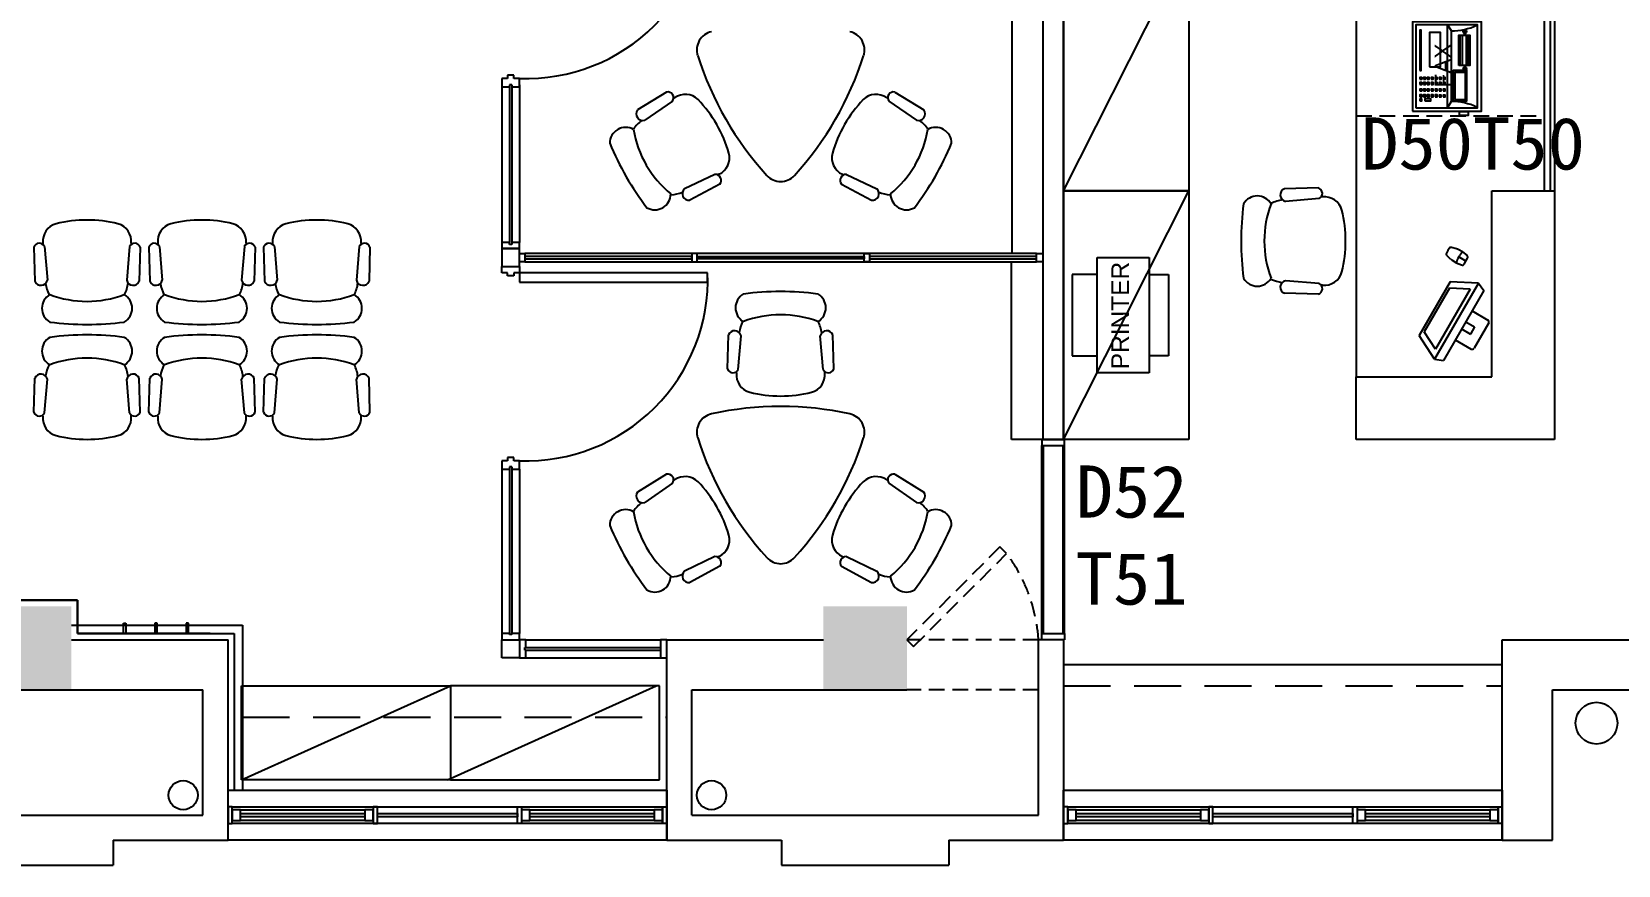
# Model space of a CAD drawing. Header units: millimetres. Extents: x 526420 to 928802, y 401925 to 509768.
# Drawn here: x 542266 to 549861, y 418359 to 422351 of the extents above; entities that cross this region are included whole.
import ezdxf

# ---------------------------------------------------------------- set-up
doc = ezdxf.new("R2010")
doc.units = ezdxf.units.MM
doc.header["$LTSCALE"] = 3000
doc.header["$MEASUREMENT"] = 0
for name, pattern in [('DASH', [0.35, 0.25, -0.1]), ('DASHED', [0.75, 0.5, -0.25]), ('DASHED2', [0.375, 0.25, -0.125]), ('HIDDEN', [0.375, 0.25, -0.125])]:
    doc.linetypes.add(name, pattern=pattern)
doc.layers.get('0').update_dxf_attribs({"linetype": 'CONTINUOUS'})
for name, color, linetype in [('D-WALL', 7, 'CONTINUOUS'), ('D-WINDOW', 7, 'CONTINUOUS'), ('P-DOOR', 7, 'CONTINUOUS'), ('P-FURNI-A', 7, 'CONTINUOUS'), ('P-FURNI-I', 7, 'CONTINUOUS'), ('P-WALL', 7, 'CONTINUOUS'), ('W-WD', 7, 'CONTINUOUS'), ('窗台线', 7, 'CONTINUOUS'), ('高间隔', 7, 'CONTINUOUS')]:
    doc.layers.add(name, color=color, linetype=linetype)
doc.styles.add('Arial', font='ARIAL.TTF')
doc.styles.get("Standard").update_dxf_attribs({"font": 'romans.shx', "width": 0.65, "bigfont": 'hzfs1.shx'})
doc.styles.add('TITLE', font='ARIAL.TTF')

# ---------------------------------------------------------------- blocks, each defined once
blk = doc.blocks.new('A$C112525F2')
at = {"color": 8}
for p, q in [((238.6, 106.8), (383.6, 106.8)), ((238.6, 104.9), (383.6, 104.8)), ((238.6, 100.9), (383.6, 100.9)), ((238.6, 90.8), (383.6, 90.8)), ((238.5, 62.5), (383.6, 62.5)), ((238.5, 57.6), (383.6, 57.6)), ((238.5, 56.1), (383.6, 56.1)), ((238.6, 71.1), (383.6, 71.1))]:
    blk.add_line(p, q, dxfattribs=at)
at = {"color": 1}
for points in [[(19.8, 330.5), (19.7, 0.1), (447.3, 0), (447.3, 330.4)], [(36.2, 314), (36.2, 18.2), (432.5, 18.1), (432.5, 314)], [(0, 106.9), (0, 62.5), (16.4, 62.5), (16.5, 106.9)], [(449, 106.9), (448.9, 62.5), (465.4, 62.5), (465.4, 106.8)]]:
    blk.add_lwpolyline(points, close=True, dxfattribs=at)
at = {"color": 8}
for points in [[(69.1, 294.3), (69.1, 284.5), (77.3, 284.5), (77.3, 294.3)], [(69.1, 271.3), (69.1, 241.7), (79, 241.7), (79, 271.3)], [(88.8, 294.3), (88.8, 284.5), (97.1, 284.4), (97.1, 294.3)], [(88.8, 277.9), (88.8, 268), (97.1, 268), (97.1, 277.9)], [(88.8, 259.8), (88.8, 249.9), (97.1, 249.9), (97.1, 259.8)], [(88.8, 240.1), (88.8, 230.2), (97.1, 230.2), (97.1, 240.1)], [(116.8, 294.3), (116.8, 284.4), (125, 284.4), (125, 294.3)], [(116.8, 277.9), (116.8, 268), (125, 268), (125, 277.9)], [(116.8, 259.8), (116.8, 249.9), (125, 249.9), (125, 259.8)], [(116.8, 240.1), (116.8, 230.2), (125, 230.2), (125, 240.1)], [(148, 294.3), (148, 284.4), (156.3, 284.4), (156.3, 294.3)], [(148, 277.9), (148, 268), (156.3, 268), (156.3, 277.9)], [(148, 259.8), (148, 249.9), (156.3, 249.9), (156.3, 259.8)], [(148, 240.1), (148, 230.2), (156.3, 230.2), (156.3, 240.1)], [(172.7, 294.3), (172.7, 284.4), (180.9, 284.4), (180.9, 294.3)], [(172.7, 277.9), (172.7, 268), (180.9, 268), (180.9, 277.9)], [(172.7, 259.8), (172.7, 249.9), (180.9, 249.9), (180.9, 259.8)], [(172.7, 240.1), (172.7, 230.2), (180.9, 230.2), (180.9, 240)], [(213.8, 294.3), (213.8, 287.7), (407.9, 287.7), (407.9, 294.3)], [(231.9, 248.3), (231.9, 195.7), (396.3, 195.6), (396.4, 248.2)], [(36.2, 162.8), (432.5, 162.7), (406.2, 144.7), (65.8, 144.7)], [(88.8, 222), (88.8, 212.1), (97.1, 212.1), (97.1, 222)], [(88.8, 202.3), (88.8, 192.4), (97, 192.4), (97, 202.3)], [(88.8, 182.5), (88.8, 172.7), (97, 172.7), (97, 182.5)], [(116.8, 222), (116.8, 212.1), (125, 212.1), (125, 222)], [(116.8, 202.3), (116.8, 192.4), (125, 192.4), (125, 202.3)], [(116.8, 182.5), (116.8, 172.7), (125, 172.7), (125, 182.5)], [(148, 222), (148, 212.1), (156.3, 212.1), (156.3, 222)], [(148, 202.2), (148, 192.4), (156.2, 192.4), (156.3, 202.2)], [(148, 182.5), (148, 172.7), (156.2, 172.7), (156.2, 182.5)], [(172.7, 222), (172.7, 212.1), (180.9, 212.1), (180.9, 222)], [(172.7, 202.2), (172.7, 192.4), (180.9, 192.4), (180.9, 202.2)], [(172.7, 182.5), (172.7, 172.7), (180.9, 172.7), (180.9, 182.5)], [(69.1, 134.9), (69.1, 69.1), (213.8, 69.1), (213.8, 134.8)], [(75.7, 126.6), (75.6, 75.7), (205.6, 75.7), (205.6, 126.6)], [(238.5, 108.5), (383.5, 108.5), (383.5, 54.8), (238.5, 54.8)]]:
    blk.add_lwpolyline(points, close=True, dxfattribs=at)
for points in [[(220.4, 82.2), (220.4, 75.7), (238.5, 75.7)], [(238.5, 82.2), (220.4, 82.2)], [(383.5, 76.2), (401.6, 76.2), (401.6, 82.8), (383.5, 82.8)]]:
    blk.add_lwpolyline(points, dxfattribs=at)
for centre in [(222.8, 78.8), (401.1, 79.2)]:
    blk.add_circle(centre, 8.19, dxfattribs=at)
for centre, start, end in [((-238.3, 145.2), 335.9789, 359.9074), ((708.6, 145.1), 180.07289, 204.00139)]:
    blk.add_arc(centre, 304.1, start, end, dxfattribs=at)

msp = doc.modelspace()

# ---------------------------------------------------------------- linework, layer by layer
at = {"color": 0, "linetype": 'DASH'}
for p, q in [((547366.2, 420717.4), (547366.2, 421270.4)), ((547366.2, 421270.4), (547615.7, 421270.4)), ((547615.7, 421270.4), (547615.7, 420717.4)), ((547366.2, 421188.5), (547247.3, 421188.5)), ((547247.3, 421188.5), (547247.3, 420799.3)), ((547615.7, 421188.5), (547708.1, 421188.5)), ((547708.1, 421188.5), (547708.1, 420799.3)), ((547247.3, 420799.3), (547366.2, 420799.3)), ((547708.1, 420799.3), (547615.7, 420799.3)), ((547615.7, 420717.4), (547366.2, 420717.4))]:
    msp.add_line(p, q, dxfattribs=at)
at = {"layer": 'D-WALL', "color": 0, "ltscale": 0.7}
for p, q in [((542456.1, 419438.6), (543206.1, 419438.6)), ((543206.1, 418478.6), (543206.1, 419438.6)), ((545306.1, 419438.6), (546056.1, 419438.6)), ((545306.1, 418478.6), (545306.1, 419438.6)), ((545306.1, 419438.6), (545426.1, 419438.6)), ((547086.1, 418598.6), (547086.1, 419438.6)), ((547206.1, 419438.6), (547086.1, 419438.6)), ((547206.1, 419438.6), (547206.1, 418478.6)), ((549306.1, 418478.6), (549306.1, 419438.6)), ((549306.1, 419438.6), (550216.1, 419438.6)), ((542136.1, 419198.6), (543086.1, 419198.6)), ((543086.1, 418598.6), (543086.1, 419198.6)), ((545426.1, 419198.6), (546456.1, 419198.6)), ((545426.1, 418598.6), (545426.1, 419198.6)), ((549546.1, 418478.6), (549546.1, 419198.6)), ((549546.1, 419198.6), (550456.1, 419198.6)), ((541426.1, 418598.6), (543086.1, 418598.6)), ((545426.1, 418598.6), (547086.1, 418598.6)), ((542656.1, 418478.6), (542656.1, 418358.6)), ((542656.1, 418478.6), (543206.1, 418478.6)), ((545306.1, 418478.6), (545856.1, 418478.6)), ((545306.1, 418478.6), (545546.1, 418478.6)), ((545856.1, 418478.6), (545856.1, 418358.6)), ((546656.1, 418478.6), (546656.1, 418358.6)), ((546656.1, 418478.6), (547206.1, 418478.6)), ((546966.1, 418478.6), (547206.1, 418478.6)), ((549306.1, 418478.6), (549546.1, 418478.6)), ((541856.1, 418358.6), (542656.1, 418358.6)), ((545856.1, 418358.6), (546656.1, 418358.6))]:
    msp.add_line(p, q, dxfattribs=at)
at = {"layer": 'D-WALL', "color": 0}
for points in [[(542056.1, 419198.6), (542456.1, 419198.6), (542056.1, 419598.6), (542456.1, 419598.6)], [(546056.1, 419198.6), (546456.1, 419198.6), (546056.1, 419598.6), (546456.1, 419598.6)]]:
    msp.add_solid(points, dxfattribs=at)
at = {"layer": 'D-WINDOW', "color": 0, "ltscale": 0.7}
for p, q in [((543206.1, 418718.6), (545306.1, 418718.6)), ((547206.1, 418718.6), (549306.1, 418718.6)), ((543226.1, 418638.6), (543206.1, 418638.6)), ((543206.1, 418638.6), (543206.1, 418558.6)), ((543226.1, 418638.6), (545286.1, 418638.6)), ((543226.1, 418558.6), (543226.1, 418638.6)), ((543226.1, 418558.6), (543226.1, 418638.6)), ((543921.1, 418638.6), (543901.1, 418638.6)), ((543901.1, 418638.6), (543901.1, 418558.6)), ((543921.1, 418558.6), (543921.1, 418638.6)), ((544591.1, 418558.6), (544591.1, 418638.6)), ((544591.1, 418638.6), (544611.1, 418638.6)), ((544611.1, 418638.6), (544611.1, 418558.6)), ((545286.1, 418638.6), (545286.1, 418558.6)), ((545286.1, 418558.6), (545286.1, 418638.6)), ((545286.1, 418638.6), (545306.1, 418638.6)), ((545306.1, 418638.6), (545306.1, 418558.6)), ((547226.1, 418638.6), (547206.1, 418638.6)), ((547206.1, 418638.6), (547206.1, 418558.6)), ((547226.1, 418638.6), (549286.1, 418638.6)), ((547226.1, 418558.6), (547226.1, 418638.6)), ((547226.1, 418558.6), (547226.1, 418638.6)), ((547921.1, 418638.6), (547901.1, 418638.6)), ((547901.1, 418638.6), (547901.1, 418558.6)), ((547921.1, 418558.6), (547921.1, 418638.6)), ((548591.1, 418558.6), (548591.1, 418638.6)), ((548591.1, 418638.6), (548611.1, 418638.6)), ((548611.1, 418638.6), (548611.1, 418558.6)), ((549286.1, 418638.6), (549286.1, 418558.6)), ((549286.1, 418558.6), (549286.1, 418638.6)), ((549286.1, 418638.6), (549306.1, 418638.6)), ((549306.1, 418638.6), (549306.1, 418558.6)), ((543266.1, 418623.6), (543226.1, 418623.6)), ((543226.1, 418623.6), (543226.1, 418573.6)), ((543226.1, 418573.6), (543266.1, 418573.6)), ((543266.1, 418623.6), (543861.1, 418623.6)), ((543266.1, 418573.6), (543266.1, 418623.6)), ((543266.1, 418573.6), (543266.1, 418623.6)), ((543266.1, 418606.1), (543861.1, 418606.1)), ((543266.1, 418591.1), (543266.1, 418606.1)), ((543861.1, 418591.1), (543266.1, 418591.1)), ((543861.1, 418573.6), (543266.1, 418573.6)), ((543901.1, 418623.6), (543861.1, 418623.6)), ((543861.1, 418623.6), (543861.1, 418573.6)), ((543861.1, 418623.6), (543861.1, 418573.6)), ((543861.1, 418606.1), (543861.1, 418591.1)), ((543861.1, 418573.6), (543901.1, 418573.6)), ((543901.1, 418573.6), (543901.1, 418623.6)), ((543921.1, 418606.1), (544591.1, 418606.1)), ((543921.1, 418591.1), (543921.1, 418606.1)), ((544591.1, 418591.1), (543921.1, 418591.1)), ((544591.1, 418606.1), (544591.1, 418591.1)), ((544651.1, 418623.6), (544611.1, 418623.6)), ((544611.1, 418623.6), (544611.1, 418573.6)), ((544611.1, 418573.6), (544651.1, 418573.6)), ((544651.1, 418623.6), (545246.1, 418623.6)), ((544651.1, 418573.6), (544651.1, 418623.6)), ((544651.1, 418573.6), (544651.1, 418623.6)), ((544651.1, 418606.1), (545246.1, 418606.1)), ((544651.1, 418591.1), (544651.1, 418606.1)), ((545246.1, 418591.1), (544651.1, 418591.1)), ((545246.1, 418573.6), (544651.1, 418573.6)), ((545286.1, 418623.6), (545246.1, 418623.6)), ((545246.1, 418623.6), (545246.1, 418573.6)), ((545246.1, 418623.6), (545246.1, 418573.6)), ((545246.1, 418606.1), (545246.1, 418591.1)), ((545246.1, 418573.6), (545286.1, 418573.6)), ((545286.1, 418573.6), (545286.1, 418623.6)), ((547266.1, 418623.6), (547226.1, 418623.6)), ((547226.1, 418623.6), (547226.1, 418573.6)), ((547226.1, 418573.6), (547266.1, 418573.6)), ((547266.1, 418623.6), (547861.1, 418623.6)), ((547266.1, 418573.6), (547266.1, 418623.6)), ((547266.1, 418573.6), (547266.1, 418623.6)), ((547266.1, 418606.1), (547861.1, 418606.1)), ((547266.1, 418591.1), (547266.1, 418606.1)), ((547861.1, 418591.1), (547266.1, 418591.1)), ((547861.1, 418573.6), (547266.1, 418573.6)), ((547901.1, 418623.6), (547861.1, 418623.6)), ((547861.1, 418623.6), (547861.1, 418573.6)), ((547861.1, 418623.6), (547861.1, 418573.6)), ((547861.1, 418606.1), (547861.1, 418591.1)), ((547861.1, 418573.6), (547901.1, 418573.6)), ((547901.1, 418573.6), (547901.1, 418623.6)), ((547921.1, 418606.1), (548591.1, 418606.1)), ((547921.1, 418591.1), (547921.1, 418606.1)), ((548591.1, 418591.1), (547921.1, 418591.1)), ((548591.1, 418606.1), (548591.1, 418591.1)), ((548651.1, 418623.6), (548611.1, 418623.6)), ((548611.1, 418623.6), (548611.1, 418573.6)), ((548611.1, 418573.6), (548651.1, 418573.6)), ((548651.1, 418623.6), (549246.1, 418623.6)), ((548651.1, 418573.6), (548651.1, 418623.6)), ((548651.1, 418573.6), (548651.1, 418623.6)), ((548651.1, 418606.1), (549246.1, 418606.1)), ((548651.1, 418591.1), (548651.1, 418606.1)), ((549246.1, 418591.1), (548651.1, 418591.1)), ((549246.1, 418573.6), (548651.1, 418573.6)), ((549286.1, 418623.6), (549246.1, 418623.6)), ((549246.1, 418623.6), (549246.1, 418573.6)), ((549246.1, 418623.6), (549246.1, 418573.6)), ((549246.1, 418606.1), (549246.1, 418591.1)), ((549246.1, 418573.6), (549286.1, 418573.6)), ((549286.1, 418573.6), (549286.1, 418623.6)), ((543206.1, 418558.6), (543226.1, 418558.6)), ((545286.1, 418558.6), (543226.1, 418558.6)), ((543901.1, 418558.6), (543921.1, 418558.6)), ((544611.1, 418558.6), (544591.1, 418558.6)), ((545306.1, 418558.6), (545286.1, 418558.6)), ((547206.1, 418558.6), (547226.1, 418558.6)), ((549286.1, 418558.6), (547226.1, 418558.6)), ((547901.1, 418558.6), (547921.1, 418558.6)), ((548611.1, 418558.6), (548591.1, 418558.6)), ((549306.1, 418558.6), (549286.1, 418558.6))]:
    msp.add_line(p, q, dxfattribs=at)
at = {"layer": 'P-DOOR', "color": 0}
for p, q in [((545502.1, 421196.3), (544602.1, 421196.3)), ((544602.1, 421196.3), (544602.1, 421151.3)), ((544602.1, 421151.3), (545502.1, 421151.3)), ((545502.1, 421151.3), (545502.1, 421196.3))]:
    msp.add_line(p, q, dxfattribs=at)
at = {"layer": 'P-DOOR', "color": 0, "linetype": 'DASHED', "ltscale": 0.05}
for p, q in [((546901.6, 419884.1), (546456.1, 419438.6)), ((546488, 419406.8), (546933.4, 419852.2)), ((546933.4, 419852.2), (546901.6, 419884.1)), ((547086.1, 419438.6), (546456.1, 419438.6)), ((546456.1, 419438.6), (546488, 419406.8)), ((547086.1, 419198.6), (546456.1, 419198.6))]:
    msp.add_line(p, q, dxfattribs=at)
at = {"layer": 'P-DOOR', "color": 0}
for centre in [(544633.7, 422995.8), (544633.7, 421164.7)]:
    msp.add_arc(centre, 869, 267.91733, 2.08267, dxfattribs=at)
at = {"layer": 'P-DOOR', "color": 0, "linetype": 'DASHED', "ltscale": 0.05}
msp.add_arc((546306.4, 419385.8), 781.5, 3.87552, 36.64804, dxfattribs=at)
at = {"layer": 'P-FURNI-A', "color": 0, "ltscale": 0.7}
for p, q in [((542456.1, 419508.6), (543276.1, 419508.6)), ((543276.1, 419508.6), (543276.1, 418718.6))]:
    msp.add_line(p, q, dxfattribs=at)
at = {"layer": 'P-FURNI-A', "color": 0, "linetype": 'DASHED2', "ltscale": 0.3}
for p, q in [((547206.1, 419218.6), (549306.1, 419218.6)), ((543276.1, 419068.6), (545306.1, 419068.6))]:
    msp.add_line(p, q, dxfattribs=at)
at = {"layer": 'P-FURNI-I', "color": 0}
for p, q in [((548606.1, 423970.6), (548606.1, 420698.6, 0)), ((549556.1, 423970.6), (549556.1, 420398.6)), ((549506.1, 423920.6), (549506.1, 421589.3)), ((549536.1, 423950.6), (549536.1, 421589.3)), ((545305.6, 422062.1), (545166.9, 421977)), ((546397.7, 422062.1), (546536.4, 421977)), ((545334.2, 422019.2), (545201.3, 421927.3)), ((545344, 422034.9), (545338.7, 422031.3)), ((546359.3, 422034.9), (546364.6, 422031.3)), ((546369.1, 422019.2), (546502, 421927.3)), ((545537.2, 421667.5), (545391.2, 421598.4)), ((545560.1, 421621.4), (545417, 421543.8)), ((545555.7, 421668.2), (545550, 421665.4)), ((545555.7, 421668.2), (545550.1, 421665.4)), ((546143.2, 421621.3), (546286.3, 421543.8)), ((546147.6, 421668.2), (546153.3, 421665.4)), ((546147.6, 421668.2), (546153.4, 421665.4)), ((546166.1, 421667.5), (546312.2, 421598.4)), ((548425.9, 421603.1, 0), (548263.2, 421598.7, 0)), ((548429.2, 421551.6, 0), (548268.1, 421538.5, 0)), ((548445.5, 421560.3, 0), (548439.1, 421559.8, 0)), ((549256.1, 420698.6, 0), (549256.1, 421589.3, 0)), ((549256.1, 421589.3), (549556.1, 421589.3)), ((542276.7, 421318.8), (542281.1, 421156.2)), ((542319.4, 421338.5), (542319.8, 421332.2)), ((542319.4, 421338.5), (542319.9, 421332.1)), ((542328.1, 421322.1), (542341.3, 421161.1)), ((542734.2, 421322.1), (542721, 421161.1)), ((542742.9, 421338.5), (542742.4, 421332.1)), ((542785.6, 421318.8), (542781.2, 421156.2)), ((542826.7, 421318.8), (542831.1, 421156.2)), ((542869.4, 421338.5), (542869.8, 421332.2)), ((542869.4, 421338.5), (542869.9, 421332.1)), ((542878.1, 421322.1), (542891.3, 421161.1)), ((543284.2, 421322.1), (543271, 421161.1)), ((543292.9, 421338.5), (543292.4, 421332.1)), ((543335.6, 421318.8), (543331.2, 421156.2)), ((543376.7, 421318.8), (543381.1, 421156.2)), ((543419.4, 421338.5), (543419.8, 421332.2)), ((543419.4, 421338.5), (543419.9, 421332.1)), ((543428.1, 421322.1), (543441.3, 421161.1)), ((543834.2, 421322.1), (543821, 421161.1)), ((543842.9, 421338.5), (543842.4, 421332.1)), ((543885.6, 421318.8), (543881.2, 421156.2)), ((548429.2, 421145.5, 0), (548268.1, 421158.7, 0)), ((549057, 421153.3), (548908.2, 420895.5)), ((549057, 421153.3), (548908.2, 420895.5)), ((549191.6, 421146.5), (548981.4, 420782.4)), ((549191.6, 421146.5), (548981.4, 420782.4)), ((549191.6, 421146.5), (549057, 421153.3)), ((549191.6, 421146.5), (549057, 421153.3)), ((549191.6, 421146.5), (549218, 421112.2)), ((549191.6, 421146.5), (549218, 421112.2)), ((548425.9, 421094.1, 0), (548263.2, 421098.5, 0)), ((548445.5, 421136.8, 0), (548439.1, 421137.3, 0)), ((548445.5, 421136.8, 0), (548439.2, 421137.2, 0)), ((549053.6, 421123.4), (548932.3, 420913.4)), ((549053.6, 421123.4), (548932.3, 420913.4)), ((549152.3, 421118.4), (548986.1, 420830.4)), ((549152.3, 421118.4), (548986.1, 420830.4)), ((549218, 421112.2), (549024.5, 420777)), ((549218, 421112.2), (549024.5, 420777)), ((549152.3, 421118.4), (549053.6, 421123.4)), ((549152.3, 421118.4), (549053.6, 421123.4)), ((548986.1, 420830.4), (548932.3, 420913.4)), ((548986.1, 420830.4), (548932.3, 420913.4)), ((545597.2, 420736.5), (545601.6, 420899.2)), ((545648.6, 420733.2), (545661.8, 420894.3)), ((546054.7, 420733.2), (546041.5, 420894.3)), ((546106.1, 420736.5), (546101.7, 420899.2)), ((548981.5, 420782.3), (548908.2, 420895.5)), ((548981.5, 420782.3), (548908.2, 420895.5)), ((548981.7, 420782.7), (549024.5, 420777)), ((548981.7, 420782.7), (549024.5, 420777)), ((542276.7, 420528.8), (542281.1, 420691.5)), ((542328.1, 420525.5), (542341.3, 420686.6)), ((542734.2, 420525.5), (542721, 420686.6)), ((542785.6, 420528.8), (542781.2, 420691.5)), ((542826.7, 420528.8), (542831.1, 420691.5)), ((542878.1, 420525.5), (542891.3, 420686.6)), ((543284.2, 420525.5), (543271, 420686.6)), ((543335.6, 420528.8), (543331.2, 420691.5)), ((543376.7, 420528.8), (543381.1, 420691.5)), ((543428.1, 420525.5), (543441.3, 420686.6)), ((543834.2, 420525.5), (543821, 420686.6)), ((543885.6, 420528.8), (543881.2, 420691.5)), ((545639.9, 420716.8), (545640.4, 420723.2)), ((545639.9, 420716.8), (545640.3, 420723.1)), ((546063.4, 420716.8), (546062.9, 420723.2)), ((548606.1, 420698.6, 0), (549256.1, 420698.6, 0)), ((548606.1, 420398.6), (548606.1, 420698.6)), ((542319.4, 420509.2), (542319.9, 420515.6)), ((542319.4, 420509.2), (542319.8, 420515.5)), ((542742.9, 420509.2), (542742.4, 420515.6)), ((542869.4, 420509.2), (542869.9, 420515.6)), ((542869.4, 420509.2), (542869.8, 420515.5)), ((543292.9, 420509.2), (543292.4, 420515.6)), ((543419.4, 420509.2), (543419.9, 420515.6)), ((543419.4, 420509.2), (543419.8, 420515.5)), ((543842.9, 420509.2), (543842.4, 420515.6)), ((549556.1, 420398.6), (548606.1, 420398.6)), ((545305.6, 420231.5), (545166.9, 420146.3)), ((546397.7, 420231.4), (546536.4, 420146.3)), ((545334.2, 420188.6), (545201.3, 420096.6)), ((545344, 420204.3), (545338.7, 420200.6)), ((546359.3, 420204.2), (546364.6, 420200.6)), ((546369.1, 420188.6), (546502, 420096.6)), ((545537.2, 419836.9), (545391.2, 419767.7)), ((545560.1, 419790.7), (545417, 419713.2)), ((545555.7, 419837.5), (545550, 419834.8)), ((545555.7, 419837.5), (545550.1, 419834.7)), ((546143.2, 419790.7), (546286.3, 419713.1)), ((546147.6, 419837.5), (546153.3, 419834.7)), ((546147.6, 419837.5), (546153.4, 419834.7)), ((546166.1, 419836.9), (546312.2, 419767.7))]:
    msp.add_line(p, q, dxfattribs=at)
at = {"layer": 'P-FURNI-I', "color": 0, "ltscale": 0.7}
for p, q in [((546960.1, 421289.3, 0), (546960.1, 423079.9, 0)), ((547106.1, 423079.9, 0), (547106.1, 421289.3, 0)), ((547206.1, 421589.3), (547206.1, 422779.9)), ((547206.1, 421589.3), (547806.1, 422779.9, 0)), ((547806.1, 422779.9), (547806.1, 421589.3)), ((547806.1, 421589.3), (547206.1, 421589.3)), ((547206.1, 420398.6), (547206.1, 421589.3)), ((547206.1, 421589.3), (547806.1, 421589.3)), ((547206.1, 420398.6), (547806.1, 421589.3)), ((547806.1, 421589.3), (547806.1, 420398.6)), ((546956.1, 420398.6), (546956.1, 421249.3)), ((547106.1, 421249.3), (547106.1, 420398.6)), ((547106.1, 420398.6), (546956.1, 420398.6)), ((547806.1, 420398.6), (547206.1, 420398.6)), ((542026.1, 419628.6), (542486.1, 419628.6)), ((542486.1, 419628.6), (542026.1, 419628.6)), ((542486.1, 419628.6), (542486.1, 419468.6)), ((542486.1, 419468.6), (542486.1, 419628.6)), ((542706.1, 419468.6), (542706.1, 419518.6)), ((542706.1, 419518.6), (542716.1, 419518.6)), ((542716.1, 419518.6), (542716.1, 419468.6)), ((542866.1, 419518.6), (542856.1, 419518.6)), ((542856.1, 419518.6), (542856.1, 419468.6)), ((542866.1, 419468.6), (542866.1, 419518.6)), ((543016.1, 419518.6), (543006.1, 419518.6)), ((543006.1, 419518.6), (543006.1, 419468.6)), ((543016.1, 419468.6), (543016.1, 419518.6)), ((542486.1, 419468.6), (543236.1, 419468.6)), ((543120.1, 419468.6), (542486.1, 419468.6)), ((542716.1, 419468.6), (542706.1, 419468.6)), ((542856.1, 419468.6), (542866.1, 419468.6)), ((543006.1, 419468.6), (543016.1, 419468.6)), ((543236.1, 419468.6), (543236.1, 418718.6)), ((549306.1, 419318.6), (547206.1, 419318.6)), ((543271.1, 418768.6), (543271.1, 419218.6)), ((543271.1, 419218.6), (544271.1, 419218.6)), ((543271.1, 418768.6), (544271.1, 419218.6)), ((544256.1, 418768.6), (545256.1, 419218.6)), ((544271.1, 419218.6), (544271.1, 418768.6)), ((545271.1, 419218.6), (544271.1, 419218.6)), ((544271.1, 419218.6), (544271.1, 418768.6)), ((545271.1, 418768.6), (545271.1, 419218.6)), ((544271.1, 418768.6), (543271.1, 418768.6)), ((544271.1, 418768.6), (545271.1, 418768.6))]:
    msp.add_line(p, q, dxfattribs=at)
at = {"layer": 'P-FURNI-I', "color": 0, "linetype": 'HIDDEN', "ltscale": 0.1}
msp.add_line((548606.1, 421948.6, 0), (549506.1, 421948.6, 0), dxfattribs=at)
at = {"layer": 'P-FURNI-I', "color": 0, "linetype": 'ByBlock'}
for p, q in [((549086.3, 421311.4), (549063.2, 421317.9)), ((549086.3, 421311.4), (549063.2, 421317.9)), ((549115.4, 421296.4), (549097.8, 421306.6)), ((549115.4, 421296.4), (549097.8, 421306.6)), ((549115.4, 421296.4), (549137.6, 421279)), ((549115.4, 421296.4), (549137.6, 421279)), ((549057.9, 421262.1), (549040.7, 421278.9)), ((549057.9, 421262.1), (549040.7, 421278.9)), ((549085.4, 421244.5), (549067.8, 421254.6)), ((549085.4, 421244.5), (549067.8, 421254.6)), ((549085.4, 421244.5), (549111.6, 421233.9)), ((549085.4, 421244.5), (549111.6, 421233.9)), ((549132.1, 421252.2), (549097.4, 421272.2)), ((549132.1, 421252.2), (549097.4, 421272.2)), ((549124, 421238.2), (549140.1, 421266.1)), ((549124, 421238.2), (549140.1, 421266.1)), ((549161.3, 421013.9), (549237.3, 420970)), ((549161.3, 421013.9), (549237.3, 420970)), ((549111.3, 420927.3), (549153.6, 420902.8)), ((549111.3, 420927.3), (549153.6, 420902.8)), ((549131.3, 420961.9), (549173.6, 420937.5)), ((549131.3, 420961.9), (549173.6, 420937.5)), ((549173.6, 420937.5), (549153.6, 420902.8)), ((549173.6, 420937.5), (549153.6, 420902.8)), ((549241, 420956.3), (549171, 420835.1)), ((549241, 420956.3), (549171, 420835.1)), ((549081.3, 420875.3), (549157.4, 420831.4)), ((549081.3, 420875.3), (549157.4, 420831.4))]:
    msp.add_line(p, q, dxfattribs=at)
at = {"layer": 'P-FURNI-I', "color": 0, "ltscale": 100}
for centre, radius, start, end in [((545539.6, 422263.7), 89.6, 102.30905, 197.69095), ((546163.7, 422263.7), 89.6, 342.30905, 77.69095), ((546934, 422708.4), 1553.1, 197.69095, 222.30905), ((544769.3, 422708.4), 1553.1, 317.69095, 342.30905), ((545851.6, 421723.2), 89.6, 222.30905, 317.69095), ((545851.6, 419003.1), 1553.1, 77.69095, 102.30905), ((545539.6, 420433), 89.6, 102.30905, 197.69095), ((546163.7, 420433), 89.6, 342.30905, 77.69095), ((546934, 420877.8), 1553.1, 197.69095, 222.30905), ((544769.3, 420877.8), 1553.1, 317.69095, 342.30905), ((545851.6, 419892.6), 89.6, 222.30905, 317.69095)]:
    msp.add_arc(centre, radius, start, end, dxfattribs=at)
at = {"layer": 'P-FURNI-I', "color": 0}
for centre, radius, start, end in [((545311.1, 422034.8), 27.9, 326.04311, 101.28384), ((546392.2, 422034.8), 27.9, 78.71617, 213.95689), ((545191.9, 421957.6), 31.7, 142.15642, 287.13371), ((545394.8, 421962.4), 88.6, 46.10866, 125), ((545005.2, 421594.8), 624.1, 16.27501, 43.72499), ((546698.2, 421594.8), 624.1, 136.27501, 163.72499), ((546308.5, 421962.4), 88.6, 55, 133.89134), ((546511.4, 421957.5), 31.7, 252.86629, 37.84358), ((545293.8, 421785.6), 177.1, 127.33471, 146.21221), ((546409.6, 421785.5), 177.1, 33.78779, 52.66529), ((545109.7, 421816.5), 76.4, 60.39269, 179.60731), ((545643.6, 421963.4), 502.6, 189.20895, 230.79105), ((546059.7, 421963.4), 502.6, 309.20895, 350.79105), ((546593.6, 421816.5), 76.4, 0.39269, 119.60731), ((546310.6, 422348.5), 1383.5, 202.59073, 217.40927), ((545518.3, 421748.5), 88.6, 295, 13.89134), ((546185, 421748.4), 88.6, 166.10866, 245), ((545392.7, 422348.5), 1383.5, 322.59073, 337.40927), ((545412.7, 421575.2), 31.7, 132.86629, 277.84358), ((545539.2, 421639.7), 27.9, 318.71617, 93.95689), ((546164.2, 421639.7), 27.9, 86.04311, 221.28384), ((546290.6, 421575.2), 31.7, 262.15642, 47.13371), ((548275.2, 421569.3, 0), 31.7, 112.15642, 257.13371), ((548416.9, 421576.7, 0), 27.9, 296.04311, 71.28384), ((545249.4, 421574.5), 76.4, 240.39269, 359.60731), ((545315.9, 421747.2), 177.1, 273.61801, 291.90476), ((546387.4, 421747.2), 177.1, 248.09524, 266.38199), ((546453.9, 421574.5), 76.4, 180.39269, 299.60731), ((549439.4, 421348.6, 0), 1383.5, 172.59073, 187.40927), ((548133.4, 421488.3, 0), 76.4, 30.39269, 149.60731), ((548669.2, 421348.6, 0), 502.6, 159.20895, 200.79105), ((548277.3, 421369.5, 0), 177.1, 97.33471, 116.21221), ((548453.2, 421472.1, 0), 88.6, 16.10866, 95), ((542531.1, 420825), 624.1, 76.27501, 103.72499), ((543081.1, 420825), 624.1, 76.27501, 103.72499), ((543631.1, 420825), 624.1, 76.27501, 103.72499), ((547932, 421348.6, 0), 624.1, 346.27501, 13.72499), ((542407.6, 421346.2), 88.6, 106.10866, 185), ((542654.6, 421346.2), 88.6, 355, 73.89134), ((542957.6, 421346.2), 88.6, 106.10866, 185), ((543204.6, 421346.2), 88.6, 355, 73.89134), ((543507.6, 421346.2), 88.6, 106.10866, 185), ((543754.6, 421346.2), 88.6, 355, 73.89134), ((542303, 421309.9), 27.9, 26.04311, 161.28384), ((542759.2, 421309.9), 27.9, 18.71616, 153.95689), ((542853, 421309.9), 27.9, 26.04311, 161.28384), ((543309.2, 421309.9), 27.9, 18.71616, 153.95689), ((543403, 421309.9), 27.9, 26.04311, 161.28384), ((543859.2, 421309.9), 27.9, 18.71616, 153.95689), ((542310.4, 421168.1), 31.7, 202.15642, 347.13371), ((542507.8, 421170.3), 177.1, 188.09524, 206.38199), ((542552, 421170.3), 177.1, 333.78779, 352.66529), ((542751.9, 421168.1), 31.7, 192.86629, 337.84358), ((542860.4, 421168.1), 31.7, 202.15642, 347.13371), ((543057.8, 421170.3), 177.1, 188.09524, 206.38199), ((543102, 421170.3), 177.1, 333.78779, 352.66529), ((543301.9, 421168.1), 31.7, 192.86629, 337.84358), ((543410.4, 421168.1), 31.7, 202.15642, 347.13371), ((543607.8, 421170.3), 177.1, 188.09524, 206.38199), ((543652, 421170.3), 177.1, 333.78779, 352.66529), ((543851.9, 421168.1), 31.7, 192.86629, 337.84358), ((548133.4, 421208.8, 0), 76.4, 210.39269, 329.60731), ((548277.3, 421325.2, 0), 177.1, 243.61801, 261.90476), ((548275.2, 421127.8, 0), 31.7, 102.86629, 247.84358), ((548416.9, 421120.5, 0), 27.9, 288.71616, 63.95689), ((548453.2, 421225.1, 0), 88.6, 265, 343.89134), ((542391.4, 421026.3), 76.4, 120.39269, 239.60731), ((542531.1, 421562.2), 502.6, 249.20895, 290.79105), ((542670.9, 421026.3), 76.4, 300.39269, 59.60731), ((542941.4, 421026.3), 76.4, 120.39269, 239.60731), ((543081.1, 421562.2), 502.6, 249.20895, 290.79105), ((543220.9, 421026.3), 76.4, 300.39269, 59.60731), ((543491.4, 421026.3), 76.4, 120.39269, 239.60731), ((543631.1, 421562.2), 502.6, 249.20895, 290.79105), ((543770.9, 421026.3), 76.4, 300.39269, 59.60731), ((545711.9, 421029), 76.4, 120.39269, 239.60731), ((545851.6, 419722.9), 1383.5, 82.59073, 97.40927), ((545991.4, 421029), 76.4, 300.39269, 59.60731), ((545851.6, 420493.1), 502.6, 69.20895, 110.79105), ((542531.1, 422332.4), 1383.5, 262.59073, 277.40927), ((543081.1, 422332.4), 1383.5, 262.59073, 277.40927), ((543631.1, 422332.4), 1383.5, 262.59073, 277.40927), ((545630.9, 420887.2), 31.7, 12.86629, 157.84358), ((545828.3, 420885), 177.1, 153.61801, 171.90476), ((545872.5, 420885), 177.1, 7.33471, 26.21221), ((546072.4, 420887.2), 31.7, 22.15642, 167.13371), ((542391.4, 420821.3), 76.4, 120.39269, 239.60731), ((542531.1, 419515.3), 1383.5, 82.59073, 97.40927), ((542670.9, 420821.3), 76.4, 300.39269, 59.60731), ((542941.4, 420821.3), 76.4, 120.39269, 239.60731), ((543081.1, 419515.3), 1383.5, 82.59073, 97.40927), ((543220.9, 420821.3), 76.4, 300.39269, 59.60731), ((543491.4, 420821.3), 76.4, 120.39269, 239.60731), ((543631.1, 419515.3), 1383.5, 82.59073, 97.40927), ((543770.9, 420821.3), 76.4, 300.39269, 59.60731), ((542531.1, 420285.5), 502.6, 69.20895, 110.79105), ((543081.1, 420285.5), 502.6, 69.20895, 110.79105), ((543631.1, 420285.5), 502.6, 69.20895, 110.79105), ((542310.4, 420679.6), 31.7, 12.86629, 157.84358), ((542507.8, 420677.4), 177.1, 153.61801, 171.90476), ((542552, 420677.4), 177.1, 7.33471, 26.21221), ((542751.9, 420679.6), 31.7, 22.15642, 167.13371), ((542860.4, 420679.6), 31.7, 12.86629, 157.84358), ((543057.8, 420677.4), 177.1, 153.61801, 171.90476), ((543102, 420677.4), 177.1, 7.33471, 26.21221), ((543301.9, 420679.6), 31.7, 22.15642, 167.13371), ((543410.4, 420679.6), 31.7, 12.86629, 157.84358), ((543607.8, 420677.4), 177.1, 153.61801, 171.90476), ((543652, 420677.4), 177.1, 7.33471, 26.21221), ((543851.9, 420679.6), 31.7, 22.15642, 167.13371), ((545623.5, 420745.4), 27.9, 198.71616, 333.95689), ((545728.1, 420709.1), 88.6, 175, 253.89134), ((545975.1, 420709.1), 88.6, 286.10866, 5), ((546079.7, 420745.4), 27.9, 206.04311, 341.28383), ((545851.6, 421230.3), 624.1, 256.27501, 283.72499), ((542303, 420537.8), 27.9, 198.71616, 333.95689), ((542407.6, 420501.5), 88.6, 175, 253.89134), ((542654.6, 420501.5), 88.6, 286.10866, 5), ((542759.2, 420537.8), 27.9, 206.04311, 341.28384), ((542853, 420537.8), 27.9, 198.71616, 333.95689), ((542957.6, 420501.5), 88.6, 175, 253.89134), ((543204.6, 420501.5), 88.6, 286.10866, 5), ((543309.2, 420537.8), 27.9, 206.04311, 341.28384), ((543403, 420537.8), 27.9, 198.71616, 333.95689), ((543507.6, 420501.5), 88.6, 175, 253.89134), ((543754.6, 420501.5), 88.6, 286.10866, 5), ((543859.2, 420537.8), 27.9, 206.04311, 341.28384), ((542531.1, 421022.7), 624.1, 256.27501, 283.72499), ((543081.1, 421022.7), 624.1, 256.27501, 283.72499), ((543631.1, 421022.7), 624.1, 256.27501, 283.72499), ((545311.1, 420204.1), 27.9, 326.04311, 101.28384), ((546392.2, 420204.1), 27.9, 78.71617, 213.95689), ((545394.8, 420131.7), 88.6, 46.10866, 125), ((545005.2, 419764.1), 624.1, 16.27501, 43.72499), ((546698.2, 419764.1), 624.1, 136.27501, 163.72499), ((546308.5, 420131.7), 88.6, 55, 133.89134), ((545293.8, 419954.9), 177.1, 127.33471, 146.21221), ((545191.9, 420126.9), 31.7, 142.15642, 287.13371), ((546511.4, 420126.9), 31.7, 252.86629, 37.84358), ((546409.6, 419954.9), 177.1, 33.78779, 52.66529), ((545109.7, 419985.8), 76.4, 60.39269, 179.60731), ((545643.6, 420132.8), 502.6, 189.20895, 230.79105), ((546059.7, 420132.7), 502.6, 309.20895, 350.79105), ((546593.6, 419985.8), 76.4, 0.39269, 119.60731), ((546310.6, 420517.8), 1383.5, 202.59073, 217.40927), ((545518.3, 419917.8), 88.6, 295, 13.89134), ((546185, 419917.8), 88.6, 166.10866, 245), ((545392.7, 420517.8), 1383.5, 322.59073, 337.40927), ((545539.2, 419809.1), 27.9, 318.71617, 93.95689), ((546164.2, 419809.1), 27.9, 86.04311, 221.28384), ((545249.4, 419743.8), 76.4, 240.39269, 359.60731), ((545315.9, 419916.5), 177.1, 273.61801, 291.90476), ((545412.7, 419744.5), 31.7, 132.86629, 277.84358), ((546290.6, 419744.5), 31.7, 262.15642, 47.13371), ((546387.4, 419916.5), 177.1, 248.09524, 266.38199), ((546453.9, 419743.8), 76.4, 180.39269, 299.60731)]:
    msp.add_arc(centre, radius, start, end, dxfattribs=at)
at = {"layer": 'P-FURNI-I', "color": 0, "linetype": 'ByBlock'}
for centre, radius, start, end in [((549120.9, 421258.6), 88, 141.63637, 158.37807), ((549120.9, 421258.6), 88, 141.63637, 158.37807), ((549060.5, 421308.2), 10, 74.35063, 150.00722), ((549060.5, 421308.2), 10, 74.35063, 150.00722), ((549212.7, 421205.6), 133.1, 136.98404, 163.0304), ((549212.7, 421205.6), 133.1, 136.98404, 163.0304), ((549072.8, 421263.3), 50, 60.00722, 74.35063), ((549072.8, 421263.3), 50, 60.00722, 74.35063), ((549047.7, 421286), 10, 150.00722, 225.66381), ((549047.7, 421286), 10, 150.00722, 225.66381), ((549092.8, 421297.9), 50, 225.66381, 240.00722), ((549092.8, 421297.9), 50, 225.66381, 240.00722), ((549115.4, 421243.2), 10, 248.11024, 330.00722), ((549115.4, 421243.2), 10, 248.11024, 330.00722), ((549131.5, 421271.1), 10, 330.00722, 51.9042), ((549131.5, 421271.1), 10, 330.00722, 51.9042), ((549232.3, 420961.3), 10, 330.00722, 60.00722), ((549232.3, 420961.3), 10, 330.00722, 60.00722), ((549162.4, 420840.1), 10, 240.00722, 330.00722), ((549162.4, 420840.1), 10, 240.00722, 330.00722)]:
    msp.add_arc(centre, radius, start, end, dxfattribs=at)
at = {"layer": 'P-WALL', "color": 0, "ltscale": 0.7}
for p, q in [((547106.1, 423970.6, 0), (547106.1, 420398.6)), ((547206.1, 423970.6), (547206.1, 420398.6)), ((547106.1, 420398.6), (547206.1, 420398.6))]:
    msp.add_line(p, q, dxfattribs=at)
at = {"layer": 'P-WALL', "color": 0, "ltscale": 0.5}
for p, q in [((544516.1, 422097.4), (544516.1, 421342.3)), ((544602.1, 422097.4), (544602.1, 421342.3)), ((544516.1, 420256.3), (544516.1, 419468.6, 0)), ((544602.1, 420256.3), (544602.1, 419468.6, 0)), ((544632.1, 419438.6), (545276.1, 419438.6)), ((544632.1, 419352.6), (545276.1, 419352.6))]:
    msp.add_line(p, q, dxfattribs=at)
at = {"layer": 'P-WALL', "color": 0, "ltscale": 2}
for p, q in [((544553.1, 422097.4), (544553.1, 421342.3)), ((544565.1, 422097.4), (544565.1, 421342.3)), ((544602.1, 421249.3), (544602.1, 421289.3)), ((544602.1, 421289.3), (544627.1, 421289.3)), ((544627.1, 421249.3), (544602.1, 421249.3)), ((544627.1, 421289.3), (544627.1, 421249.3)), ((547076.1, 421289.3), (544627.1, 421289.3)), ((544627.1, 421289.3), (544627.1, 421249.3)), ((545426.6, 421275.3), (544627.1, 421275.3)), ((544627.1, 421275.3), (544627.1, 421263.3)), ((544627.1, 421263.3), (545426.6, 421263.3)), ((544627.1, 421249.3), (547076.1, 421249.3)), ((545451.6, 421289.3), (545426.6, 421289.3)), ((545426.6, 421289.3), (545426.6, 421249.3)), ((545426.6, 421263.3), (545426.6, 421275.3)), ((545426.6, 421249.3), (545451.6, 421249.3)), ((545451.6, 421249.3), (545451.6, 421289.3)), ((545451.6, 421275.3), (546251.6, 421275.3)), ((545451.6, 421263.3), (545451.6, 421275.3)), ((546251.6, 421263.3), (545451.6, 421263.3)), ((546251.6, 421275.3), (546251.6, 421263.3)), ((547076.1, 421249.3), (547076.1, 421289.3)), ((547076.1, 421289.3), (547106.1, 421289.3)), ((547076.1, 421249.3), (547076.1, 421289.3)), ((547106.1, 421249.3), (547076.1, 421249.3)), ((547106.1, 421289.3), (547106.1, 421249.3)), ((547102.1, 420398.6), (547102.1, 420368.6)), ((547210.1, 420398.6), (547102.1, 420398.6)), ((547210.1, 420368.6), (547210.1, 420398.6)), ((547102.1, 419468.6), (547102.1, 420368.6)), ((547102.1, 420368.6), (547210.1, 420368.6)), ((547108.1, 420368.6), (547108.1, 419468.6)), ((547204.1, 419468.6), (547204.1, 420368.6)), ((547210.1, 419468.6), (547210.1, 420368.6)), ((544553.1, 420266.3), (544553.1, 419463.6)), ((544565.1, 420266.3), (544565.1, 419463.6)), ((544553.1, 419468.6, 0), (544516.1, 419468.6, 0)), ((544516.1, 419468.6, 0), (544516.1, 419438.6, 0)), ((544516.1, 419438.6, 0), (544602.1, 419438.6, 0)), ((544516.1, 419352.6, 0), (544516.1, 419438.6, 0)), ((544516.1, 419438.6, 0), (544602.1, 419438.6, 0)), ((544553.1, 419463.6, 0), (544553.1, 419468.6, 0)), ((544565.1, 419463.6, 0), (544553.1, 419463.6, 0)), ((544565.1, 419468.6, 0), (544565.1, 419463.6, 0)), ((544602.1, 419468.6, 0), (544565.1, 419468.6, 0)), ((544602.1, 419438.6, 0), (544602.1, 419468.6, 0)), ((544602.1, 419438.6, 0), (544602.1, 419352.6, 0)), ((544632.1, 419438.6), (544602.1, 419438.6)), ((544602.1, 419438.6), (544602.1, 419352.6)), ((544627.1, 419401.6, 0), (545276.1, 419401.6)), ((544627.1, 419389.6), (544627.1, 419401.6)), ((544627.1, 419401.6), (544632.1, 419401.6)), ((544632.1, 419401.6), (544632.1, 419438.6)), ((545306.1, 419438.6), (545276.1, 419438.6)), ((545276.1, 419438.6), (545276.1, 419352.6)), ((545306.1, 419352.6), (545306.1, 419438.6)), ((547102.1, 419438.6), (547102.1, 419468.6)), ((547102.1, 419468.6), (547102.1, 419468.6)), ((547102.1, 419468.6), (547102.1, 419468.6)), ((547102.1, 419468.6), (547102.1, 419468.6)), ((547102.1, 419468.6), (547102.1, 419468.6)), ((547102.1, 419468.6), (547210.1, 419468.6)), ((547210.1, 419438.6), (547102.1, 419438.6)), ((547210.1, 419468.6), (547210.1, 419438.6)), ((547210.1, 419438.6), (547210.1, 419438.6)), ((544602.1, 419352.6, 0), (544516.1, 419352.6, 0)), ((544602.1, 419352.6), (544632.1, 419352.6)), ((544627.1, 419389.6, 0), (545276.1, 419389.6)), ((544632.1, 419389.6), (544627.1, 419389.6)), ((544632.1, 419352.6), (544632.1, 419389.6)), ((545276.1, 419352.6), (545306.1, 419352.6))]:
    msp.add_line(p, q, dxfattribs=at)
at = {"layer": 'W-WD', "color": 0, "ltscale": 0.7}
for centre, radius in [((549757.3, 419039.5), 100), ((542991.3, 418694.3), 70), ((545521, 418694.3), 70)]:
    msp.add_circle(centre, radius, dxfattribs=at)
at = {"layer": '窗台线', "color": 0, "ltscale": 0.7}
for p, q in [((543206.1, 418478.6), (543206.1, 418718.6)), ((545306.1, 418718.6), (545306.1, 418478.6)), ((547206.1, 418478.6), (547206.1, 418718.6)), ((549306.1, 418718.6), (549306.1, 418478.6)), ((545306.1, 418478.6), (543206.1, 418478.6)), ((549306.1, 418478.6), (547206.1, 418478.6))]:
    msp.add_line(p, q, dxfattribs=at)
at = {"layer": '高间隔', "color": 0, "ltscale": 2}
for p, q in [((544574.1, 422142.4), (544544.1, 422142.4)), ((544544.1, 422142.4), (544544.1, 422127.4)), ((544574.1, 422127.4), (544574.1, 422142.4)), ((544544.1, 422127.4), (544516.1, 422127.4)), ((544516.1, 422127.4), (544516.1, 422087.4)), ((544516.1, 422087.4), (544553.1, 422087.4)), ((544565.1, 422097.4), (544553.1, 422097.4)), ((544553.1, 422097.4), (544553.1, 422087.4)), ((544565.1, 422097.4), (544565.1, 422087.4)), ((544565.1, 422087.4), (544602.1, 422087.4)), ((544602.1, 422127.4), (544574.1, 422127.4)), ((544602.1, 422087.4), (544602.1, 422127.4)), ((544602.1, 422087.4), (544602.1, 422087.4)), ((544602.1, 422087.4), (544602.1, 422087.4)), ((544602.1, 422087.4), (544602.1, 422087.4)), ((544602.1, 422087.4), (544602.1, 422087.4)), ((544553.1, 421342.3), (544516.1, 421342.3)), ((544516.1, 421342.3), (544516.1, 421312.3)), ((544516.1, 421312.3), (544602.1, 421312.3)), ((544602.1, 421312.3), (544516.1, 421312.3)), ((544516.1, 421312.3), (544516.1, 421226.3)), ((544553.1, 421332.3), (544553.1, 421342.3)), ((544565.1, 421332.3), (544553.1, 421332.3)), ((544602.1, 421342.3), (544565.1, 421342.3)), ((544565.1, 421342.3), (544565.1, 421332.3)), ((544602.1, 421312.3), (544602.1, 421342.3)), ((544602.1, 421312.3), (544602.1, 421312.3)), ((544602.1, 421312.3), (544602.1, 421312.3)), ((544602.1, 421312.3), (544602.1, 421312.3)), ((544602.1, 421312.3), (544602.1, 421312.3)), ((544602.1, 421226.3), (544602.1, 421312.3)), ((544602.1, 421226.3), (544602.1, 421312.3)), ((544516.1, 421226.3), (544602.1, 421226.3)), ((544516.1, 421196.3), (544516.1, 421226.3)), ((544516.1, 421226.3), (544602.1, 421226.3)), ((544602.1, 421226.3), (544602.1, 421226.3)), ((544602.1, 421226.3), (544602.1, 421196.3)), ((544602.1, 421226.3), (544602.1, 421226.3)), ((544602.1, 421226.3), (544602.1, 421226.3)), ((544602.1, 421226.3), (544602.1, 421226.3)), ((546251.6, 421249.3), (546251.6, 421289.3)), ((546251.6, 421289.3), (546276.6, 421289.3)), ((546276.6, 421249.3), (546251.6, 421249.3)), ((546276.6, 421289.3), (546276.6, 421249.3)), ((547076.1, 421275.3), (546276.6, 421275.3)), ((546276.6, 421275.3), (546276.6, 421263.3)), ((546276.6, 421263.3), (547076.1, 421263.3)), ((547076.1, 421263.3), (547076.1, 421275.3)), ((544544.1, 421196.3), (544516.1, 421196.3)), ((544544.1, 421181.3), (544544.1, 421196.3)), ((544574.1, 421181.3), (544544.1, 421181.3)), ((544602.1, 421196.3), (544574.1, 421196.3)), ((544574.1, 421196.3), (544574.1, 421181.3)), ((544574.1, 420311.3), (544544.1, 420311.3)), ((544544.1, 420311.3), (544544.1, 420296.3)), ((544574.1, 420296.3), (544574.1, 420311.3)), ((544544.1, 420296.3), (544516.1, 420296.3)), ((544516.1, 420296.3), (544516.1, 420256.3)), ((544516.1, 420256.3), (544553.1, 420256.3)), ((544565.1, 420266.3), (544553.1, 420266.3)), ((544553.1, 420266.3), (544553.1, 420256.3)), ((544565.1, 420266.3), (544565.1, 420256.3)), ((544565.1, 420256.3), (544602.1, 420256.3)), ((544602.1, 420296.3), (544574.1, 420296.3)), ((544602.1, 420256.3), (544602.1, 420296.3)), ((544602.1, 420256.3), (544602.1, 420256.3)), ((544602.1, 420256.3), (544602.1, 420256.3)), ((544602.1, 420256.3), (544602.1, 420256.3)), ((544602.1, 420256.3), (544602.1, 420256.3))]:
    msp.add_line(p, q, dxfattribs=at)

# ---------------------------------------------------------------- block references
at = {"layer": 'P-FURNI-I', "color": 0, "ltscale": 0.7, "rotation": 90}
msp.add_blockref('A$C112525F2', (549206.2, 421951), dxfattribs=at)

# ---------------------------------------------------------------- texts
at = {"color": 0, "linetype": 'DASH'}
for s, height, style, p in [('FAX', 77.42, 'TITLE', (549060.5, 422084.1)), ('PRINTER', 84, 'Arial', (547518.7, 420734.2))]:
    msp.add_text(s, height=height, rotation=90, dxfattribs=dict(at, style=style)).set_placement(p)
at = {"layer": 'P-FURNI-I', "color": 6, "ltscale": 0.7, "char_height": 250, "attachment_point": 1}
for s, insert, width in [('{\\fKaiTi_GB2312|b0|i0|c134|p49;\\W1.05;\\C3;D50T50}', (548630.5, 421940.8), 779.487), ('{\\fKaiTi_GB2312|b0|i0|c134|p49;\\W1.05;\\C3;D52\\PT51}', (547263.9, 420273.7), 339.372)]:
    msp.add_mtext(s, dxfattribs=dict(at, insert=insert, width=width))

doc.saveas('drawing.dxf')
